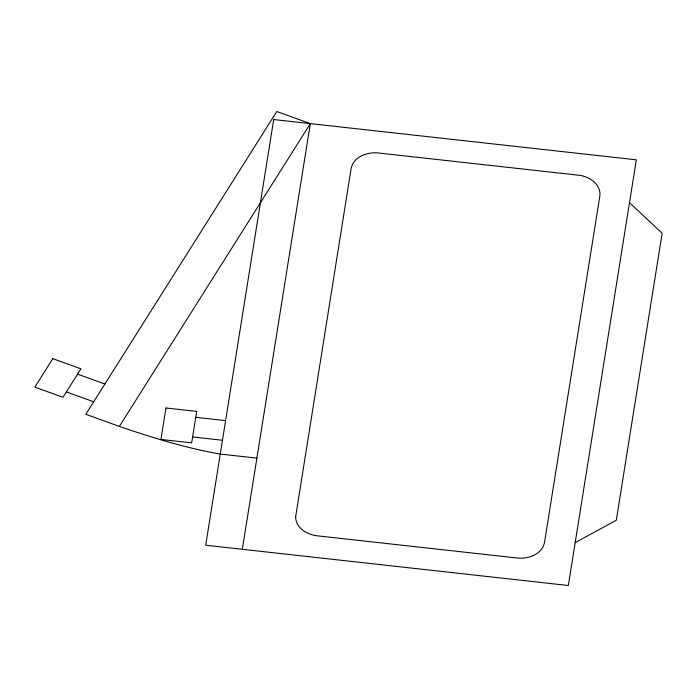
<?xml version="1.0" encoding="UTF-8"?>
<svg xmlns="http://www.w3.org/2000/svg" width="697" height="697" viewBox="0 0 697 697"><rect width="100%" height="100%" fill="white"/><g stroke="black" fill="none" stroke-linecap="round" stroke-linejoin="round"><path stroke-width="1.05" d="M242.321 549.297L310.331 123.622L276.787 111.503L85.809 414.297L119.353 426.416C152.373 437.638 185.829 448.101 220.261 454.061L256.888 458.129M119.353 426.416L310.331 123.622M575.182 542.649L616.296 520.258L662.15 233.251L629.496 202.661M195.77 417.32L225.601 420.631M192.633 436.949L222.465 440.26M77.576 374.167L104.898 384.038M66.372 391.941L93.686 401.803M295.667 516.677C295.589 528.378 308.013 535.13 318.346 535.932L516.128 557.896C527.429 559.543 542.371 554.742 544.566 542.066L599.768 196.554C601.781 183.956 588.32 175.714 577.29 175.069L379.508 153.105C368.208 151.458 353.266 156.259 351.07 168.935L295.667 516.677M165.982 407.989L160.955 439.45L191.684 442.865L196.711 411.404L165.982 407.989M273.703 119.553L205.693 545.228L568.334 585.497L636.344 159.822L273.703 119.553M52.815 358.65L34.85 387.131L62.991 397.29L80.957 368.818L52.815 358.65"/></g></svg>
